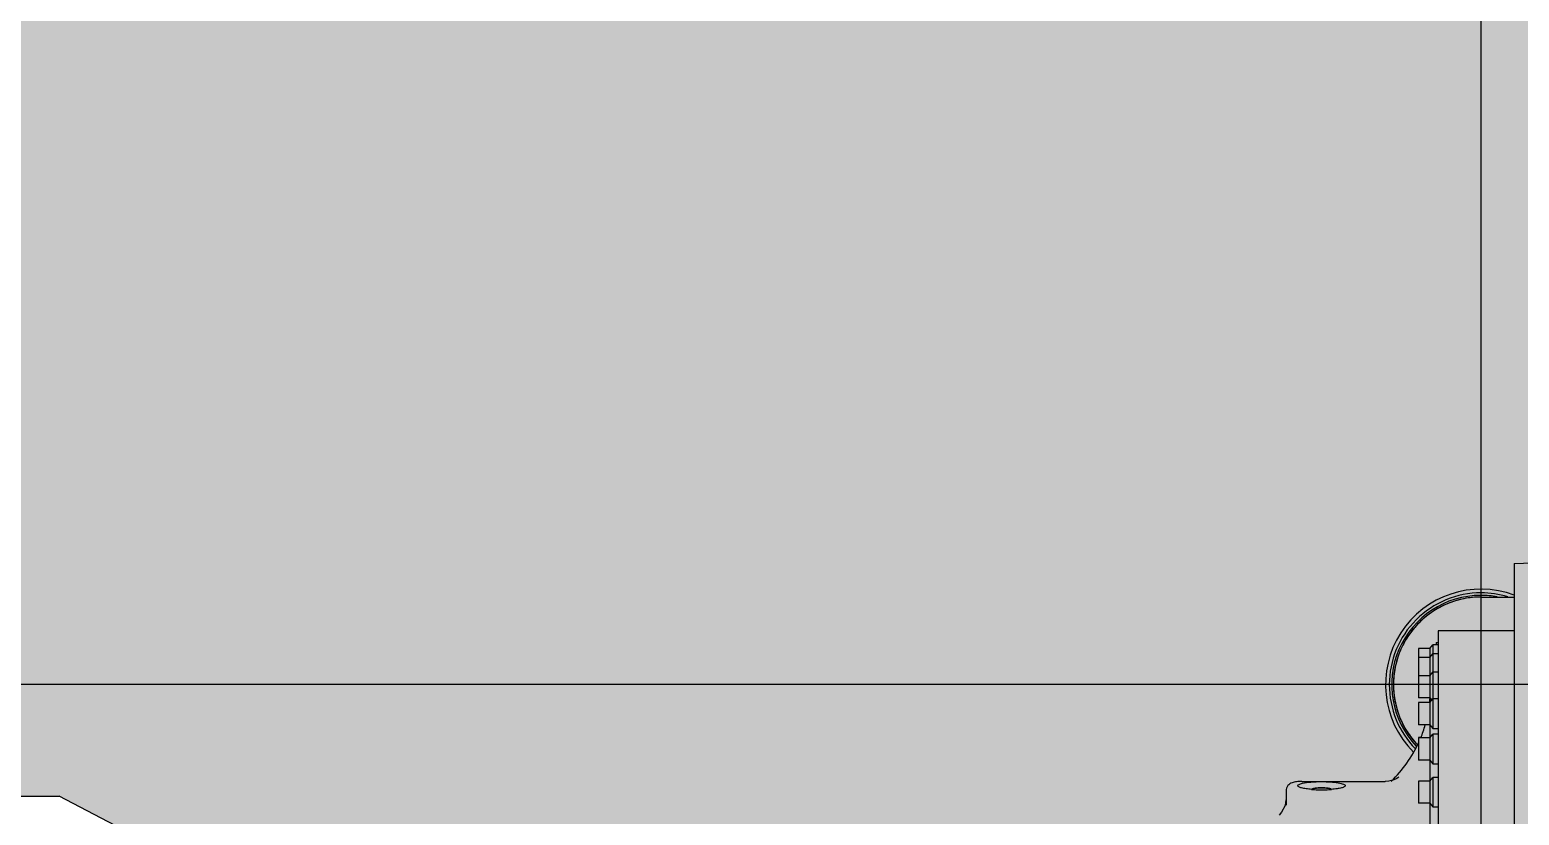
# Model space of a CAD drawing. Extents: x -18489 to 27370, y -8745 to 11880.
# Drawn here: x -16884.8 to -16764.7, y 1634.9 to 1698.2 of the extents above; entities that cross this region are included whole.
import ezdxf

# ---------------------------------------------------------------- set-up
doc = ezdxf.new("R2010")
doc.units = 0
doc.header["$LTSCALE"] = 100
for name, color, linetype in [('188K-SM-03-F10-MECH-EQ-Y2257103$0$0 Xref', 8, 'Continuous'), ('188K-SM-03-F10-MECH-EQ-Y2257103$0$M-EQU-FOUNDATION', 8, 'Continuous'), ('188K-SM-03-F10-MECH-EQ-Y2257103$0$Micron CUP L10 HVAC EQU$0$M-MECH-EQU', 136, 'Continuous'), ('188K-SM-03-F10-MECH-EQ-Y2257103$0$Micron CUP L10 HVAC EQU$0$M-PHASE1 AREA', 252, 'Continuous')]:
    doc.layers.add(name, color=color, linetype=linetype)
pattern_1 = [(50, (4473.52, 709.2), (54.6554, -4.78173), [5.715, -62.865]), (355, (4473.52, 709.2), (-10.57303, 57.31705), [4.572, -50.29218]), (100.45144, (4478.076, 708.8), (44.08237, 52.53533), [4.857, -53.42707]), (46.1842, (4473.52, 724.44), (81.32371, -12.6127), [8.5725, -94.2975]), (96.63556, (4480.3, 723.39), (71.22124, 74.22784), [7.2855, -80.14068]), (351.18415, (4473.52, 724.44), (71.22124, 74.22784), [6.858, -75.43792]), (21, (4481.14, 720.63), (45.48432, -30.67956), [5.715, -62.865]), (326, (4481.14, 720.63), (18.54061, 55.25639), [4.572, -50.292]), (71.45144, (4484.93, 718.07), (64.02493, 24.57683), [4.857, -53.42698]), (37.5, (4473.521, 709.2), (0.926581, 25.366512), [0, -49.6824, 0, -51.054, 0, -50.4825]), (7.5, (4473.52, 709.2), (20.0459, 30.054172), [0, -29.1084, 0, -48.5394, 0, -19.2405]), (327.5, (4456.529, 709.2), (40.677179, -1.718623), [0, -19.05, 0, -59.436, 0, -78.867]), (317.5, (4448.91, 709.2), (44.438754, 7.62795), [0, -24.765, 0, -39.4716, 0, -56.007])]

# ---------------------------------------------------------------- blocks, each defined once
blk = doc.blocks.new('188K-SM-03-F10-MECH-EQ-Y2257103$0$Micron CUP L10 HVAC EQU$0$A$C0c53ceb0')
at = {"layer": '188K-SM-03-F10-MECH-EQ-Y2257103$0$Micron CUP L10 HVAC EQU$0$M-PHASE1 AREA'}
for p, q in [((-6246.39325, 8178.91829), (-6246.39325, 4934.33106)), ((-6219.49758, 7377.49934), (-6139.8827, 7380.27955)), ((-6219.49758, 7377.49283), (-6219.49758, 6056.73369)), ((-6246.39325, 7356.78176), (-6246.39325, 7351.78702)), ((-6246.3542, 7350.43854), (-6219.49758, 7350.43854)), ((-6246.3433, 7351.787), (-6246.33983, 7356.78174)), ((-6282.49941, 7313.68516), (-6280.9009, 7313.68516)), ((-6282.49941, 7313.68516), (-6282.49941, 7311.97036)), ((-6219.49758, 7323.20014), (-6280.9009, 7323.20014)), ((-6280.9009, 7323.20014), (-6280.9009, 6111.62646)), ((-6287.62481, 7309.03436), (-6296.75919, 7309.03436)), ((-6296.75919, 7309.03436), (-6296.75919, 7269.19398)), ((-6287.62481, 7309.01437), (-6296.75919, 7309.01437)), ((-6287.62481, 7301.66615), (-6296.75919, 7301.66615)), ((-6287.62481, 7309.03436), (-6285.12272, 7311.97874)), ((-6287.62481, 7309.01437), (-6285.11286, 7311.97036)), ((-6287.62481, 7309.03436), (-6287.62481, 7269.19398)), ((-6287.62481, 7301.66615), (-6285.11286, 7304.62214)), ((-6282.49941, 7311.99035), (-6285.11286, 7311.99035)), ((-6285.11286, 7311.99035), (-6285.11286, 7304.62425)), ((-6280.9009, 7311.97036), (-6285.11286, 7311.97036)), ((-6280.9009, 7304.62214), (-6285.11286, 7304.62214)), ((-6285.11286, 7304.62214), (-6285.11286, 7244.60159)), ((-6287.62481, 7287.08213), (-6285.11286, 7290.03812)), ((-6280.9009, 7290.03812), (-6285.11286, 7290.03812)), ((-3683.5878, 7279.86279), (-8809.19869, 7279.86279)), ((-6287.62481, 7287.08213), (-6296.75919, 7287.08213)), ((-6287.62481, 7269.19398), (-6296.75919, 7269.19398)), ((-6287.62481, 7265.58217), (-6296.75919, 7265.58217)), ((-6296.75919, 7265.58217), (-6296.75919, 7247.55758)), ((-6287.62481, 7265.44573), (-6296.75919, 7265.44573)), ((-6287.62481, 7269.19398), (-6286.03221, 7267.31986)), ((-6287.62481, 7265.44573), (-6285.11286, 7268.40172)), ((-6287.62481, 7265.44573), (-6287.62481, 7247.55758)), ((-6287.24421, 7265.44573), (-6287.24421, 7268.7461)), ((-6280.9009, 7268.40172), (-6285.11286, 7268.40172)), ((-6287.62481, 7247.55758), (-6296.75919, 7247.55758)), ((-6287.62481, 7247.55758), (-6285.11286, 7244.60159)), ((-6287.24421, 7237.02908), (-6287.24421, 7247.1097)), ((-6285.11286, 7244.60159), (-6280.9009, 7244.60159)), ((-6294.94571, 7237.20153), (-6296.75919, 7237.20153)), ((-6296.75919, 7237.20153), (-6296.75919, 7219.14093)), ((-6287.62481, 7237.02908), (-6296.75919, 7237.02908)), ((-6287.62481, 7237.02908), (-6285.11286, 7239.98507)), ((-6287.62481, 7237.02908), (-6287.62481, 7219.14093)), ((-6280.9009, 7239.98507), (-6285.11286, 7239.98507)), ((-6285.11286, 7239.98507), (-6285.11286, 7216.18494)), ((-6287.62481, 7219.14093), (-6296.75919, 7219.14093)), ((-6287.62481, 7219.14093), (-6285.11286, 7216.18494)), ((-6287.24421, 7202.18958), (-6287.24421, 7218.69305)), ((-6312.61945, 7205.48318), (-6313.4138, 7204.89599)), ((-6312.57029, 7205.52285), (-6312.61945, 7205.48318)), ((-6285.11286, 7216.18494), (-6280.9009, 7216.18494)), ((-6403.45379, 7194.38439), (-6403.45379, 7182.66843)), ((-6390.76716, 7201.82921), (-6323.60642, 7201.82921)), ((-6323.22568, 7201.83305), (-6323.60536, 7201.8292)), ((-6320.68881, 7202.05758), (-6323.22568, 7201.83305)), ((-6318.49304, 7202.54157), (-6320.68881, 7202.05758)), ((-6316.56284, 7203.21001), (-6318.49304, 7202.54157)), ((-6314.84786, 7204.02292), (-6316.56284, 7203.21001)), ((-6313.4138, 7204.89599), (-6314.84786, 7204.02292)), ((-6287.62481, 7202.18958), (-6296.75919, 7202.18958)), ((-6296.75919, 7202.18958), (-6296.75919, 7184.30143)), ((-6287.62481, 7202.18958), (-6285.11286, 7205.14557)), ((-6287.62481, 7202.18958), (-6287.62481, 7184.30143)), ((-6280.9009, 7205.14557), (-6285.11286, 7205.14557)), ((-6285.11286, 7205.14557), (-6285.11286, 7181.34544)), ((-6404.37285, 7182.43258), (-6407.07477, 7177.10754)), ((-6403.6651, 7186.93267), (-6404.37285, 7182.43258)), ((-6287.62481, 7184.30143), (-6296.75919, 7184.30143)), ((-6287.62481, 7184.30143), (-6285.11286, 7181.34544)), ((-6287.24421, 7161.36542), (-6287.24421, 7183.85355)), ((-6285.11286, 7181.34544), (-6280.9009, 7181.34544)), ((-6407.07477, 7177.10754), (-6409.13067, 7174.71595))]:
    blk.add_line(p, q, dxfattribs=at)
for centre, radius, start, end in [((-6246.39325, 7279.86279), 76.91897, 69.52357114, 224.94230081), ((-6246.39325, 7279.86279), 71.92423, 90, 223.52705063), ((-6246.39325, 7279.86279), 70.57575, 89.96834303, 223.20917748), ((-6246.39325, 7279.86279), 71.92423, 79.42711874, 89.96021126), ((-6246.45448, 7279.45379), 74.33094, 72.9541782, 89.91322984), ((-6388.7373, 7275.61199), 101.49308, 354.25743841, 356.36731486), ((-6388.7373, 7275.61199), 101.49308, 337.61625142, 343.88222477), ((-6388.7373, 7275.61199), 101.49308, 313.62032441, 335.4410261), ((-6376.04276, 7280.82434), 85.66994, 265.39759368, 266.08199102), ((-6375.65756, 7286.43533), 91.29414, 266.0814244, 266.77616324), ((-6374.92383, 7301.56625), 106.44244, 266.83986747, 270.00648948), ((-6374.90886, 7157.53758), 38.97271, 87.7291923, 92.2708077), ((-6374.8281, 7299.17605), 104.05227, 269.95713091, 273.19651214), ((-6374.16017, 7286.43533), 91.29414, 273.22383676, 273.9185756), ((-6373.77497, 7280.82434), 85.66994, 273.91800898, 274.60240632)]:
    blk.add_arc(centre, radius, start, end, dxfattribs=at)
for points, knots in [([(-6246.39325, 7353.78472), (-6255.99058, 7353.78531), (-6275.42741, 7349.94586), (-6300.01875, 7333.49419), (-6316.47439, 7308.90228), (-6320.3155, 7289.46276), (-6320.31538, 7279.86279)], [0, 0, 0, 0, 0.249558444, 0.4999652231, 0.7503730049, 1, 1, 1, 1]), ([(-6246.3542, 7350.43854), (-6250.9663, 7350.43854), (-6260.21604, 7349.52884), (-6273.53782, 7345.48756), (-6285.82094, 7338.92459), (-6296.58632, 7330.0916), (-6305.4219, 7319.32822), (-6311.98716, 7307.04637), (-6316.03077, 7293.72502), (-6316.94083, 7284.47509), (-6316.94083, 7279.86279)], [0, 0, 0, 0, 0.1249993722, 0.2499985234, 0.3749973264, 0.4999979678, 0.6249973853, 0.7499979451, 0.874995117, 1, 1, 1, 1]), ([(-6320.31323, 7279.86281), (-6320.20548, 7270.24723), (-6316.60886, 7251.18441), (-6305.87826, 7235.02162), (-6299.43896, 7228.38013)], [0, 0, 0, 0, 0.5096879957, 1, 1, 1, 1]), ([(-6316.94083, 7279.86279), (-6316.94083, 7275.43708), (-6316.10351, 7266.56346), (-6312.37778, 7253.74101), (-6306.31979, 7241.84175), (-6300.85802, 7234.79835), (-6297.82975, 7231.57117)], [0, 0, 0, 0, 0.2500080008, 0.500001836, 0.7500030796, 1, 1, 1, 1]), ([(-6390.76716, 7201.82921), (-6392.20832, 7201.82921), (-6394.8843, 7201.69505), (-6398.8837, 7201.02188), (-6402.4444, 7198.72837), (-6403.45379, 7195.83199), (-6403.45379, 7194.38439)], [0, 0, 0, 0, 0.2633631369, 0.4893812112, 0.7354600137, 1, 1, 1, 1]), ([(-6393.93882, 7198.42833), (-6393.93882, 7198.88897), (-6393.01409, 7199.50505), (-6391.77273, 7199.9828), (-6390.83065, 7200.24495), (-6390.3051, 7200.37051)], [0, 0, 0, 0, 0.3257547543, 0.617885614, 1, 1, 1, 1]), ([(-6382.91698, 7195.43064), (-6384.42724, 7195.55232), (-6387.12813, 7195.84731), (-6390.22835, 7196.40946), (-6392.15832, 7197.01181), (-6393.20607, 7197.46048), (-6393.93882, 7198.02832), (-6393.93882, 7198.42833)], [0, 0, 0, 0, 0.3878170284, 0.6936971747, 0.809096653, 0.8976143683, 1, 1, 1, 1]), ([(-6390.3051, 7200.37051), (-6388.09137, 7200.89941), (-6382.94911, 7201.52964), (-6377.79399, 7201.73284), (-6374.91178, 7201.73284)], [0, 0, 0, 0, 0.4412420888, 1, 1, 1, 1]), ([(-6374.90886, 7196.68173), (-6375.14533, 7196.67749), (-6375.4999, 7196.67096), (-6375.97317, 7196.66292), (-6376.26792, 7196.65649), (-6376.50609, 7196.65456), (-6376.73562, 7196.64086), (-6377.02364, 7196.62525), (-6377.31126, 7196.60909), (-6377.54143, 7196.59627), (-6377.7141, 7196.58665), (-6377.8578, 7196.57859), (-6377.97319, 7196.57227), (-6378.04434, 7196.56801), (-6378.10348, 7196.56531), (-6378.15451, 7196.56001), (-6378.24522, 7196.55118), (-6378.42564, 7196.5332), (-6378.68389, 7196.50768), (-6378.99366, 7196.477), (-6379.22578, 7196.45394), (-6379.38091, 7196.43867), (-6379.45779, 7196.43084), (-6379.52407, 7196.42496), (-6379.56798, 7196.41762), (-6379.61349, 7196.41074), (-6379.66983, 7196.40199), (-6379.76027, 7196.38807), (-6379.91841, 7196.36367), (-6380.14441, 7196.32884), (-6380.37034, 7196.294), (-6380.52857, 7196.26962), (-6380.61887, 7196.25567), (-6380.67558, 7196.247), (-6380.72032, 7196.23996), (-6380.76736, 7196.23329), (-6380.80965, 7196.22232), (-6380.86426, 7196.20978), (-6380.93572, 7196.19285), (-6381.02551, 7196.17175), (-6381.16891, 7196.13795), (-6381.31239, 7196.10417), (-6381.45582, 7196.07038), (-6381.56347, 7196.04505), (-6381.64399, 7196.02603), (-6381.69801, 7196.01337), (-6381.72442, 7196.007), (-6381.74836, 7196.00185), (-6381.75957, 7195.99706), (-6381.77844, 7195.99005), (-6381.80588, 7195.97946), (-6381.85529, 7195.96069), (-6381.91685, 7195.9372), (-6381.9908, 7195.90903), (-6382.08938, 7195.87147), (-6382.18794, 7195.8339), (-6382.28658, 7195.79635), (-6382.34806, 7195.77286), (-6382.39144, 7195.75644), (-6382.41265, 7195.7482), (-6382.42555, 7195.74355), (-6382.43061, 7195.73829), (-6382.43961, 7195.73192), (-6382.45253, 7195.72162), (-6382.46918, 7195.70878), (-6382.48895, 7195.69336), (-6382.51538, 7195.67281), (-6382.56159, 7195.63683), (-6382.62764, 7195.58544), (-6382.70688, 7195.52377), (-6382.75972, 7195.48266), (-6382.78613, 7195.4621)], [0, 0, 0, 0, 0.0625, 0.09375, 0.125, 0.140625, 0.15625, 0.1875, 0.21875, 0.234375, 0.25, 0.265625, 0.2734375, 0.28125, 0.28515625, 0.2890625, 0.296875, 0.3125, 0.34375, 0.375, 0.40625, 0.4140625, 0.421875, 0.4296875, 0.43359375, 0.4375, 0.4453125, 0.453125, 0.46875, 0.5, 0.53125, 0.546875, 0.5546875, 0.5625, 0.56640625, 0.5703125, 0.578125, 0.5859375, 0.59375, 0.609375, 0.625, 0.65625, 0.671875, 0.6875, 0.703125, 0.70703125, 0.7109375, 0.71484375, 0.716796875, 0.71875, 0.7265625, 0.734375, 0.75, 0.765625, 0.78125, 0.8125, 0.828125, 0.84375, 0.8515625, 0.85546875, 0.857421875, 0.859375, 0.86328125, 0.8671875, 0.875, 0.8828125, 0.890625, 0.90625, 0.9375, 0.96875, 1, 1, 1, 1]), ([(-6376.45307, 7196.47969), (-6377.14245, 7196.45234), (-6378.39273, 7196.37), (-6380.06517, 7196.13788), (-6381.14554, 7195.86481), (-6381.77342, 7195.56591), (-6381.83731, 7195.37221)], [0, 0, 0, 0, 0.3705336503, 0.6768039447, 0.8904572333, 1, 1, 1, 1]), ([(-6367.0316, 7195.4621), (-6367.05724, 7195.48226), (-6367.10852, 7195.52256), (-6367.18544, 7195.58303), (-6367.24955, 7195.63341), (-6367.29441, 7195.66868), (-6367.32007, 7195.68884), (-6367.33925, 7195.70395), (-6367.35543, 7195.71654), (-6367.36794, 7195.72663), (-6367.37675, 7195.7329), (-6367.38152, 7195.73801), (-6367.3946, 7195.74276), (-6367.41603, 7195.75114), (-6367.45992, 7195.76786), (-6367.52208, 7195.79177), (-6367.62184, 7195.83001), (-6367.72151, 7195.86825), (-6367.82124, 7195.90649), (-6367.89593, 7195.93518), (-6367.95851, 7195.95905), (-6368.00782, 7195.97823), (-6368.04034, 7195.99002), (-6368.06248, 7195.99992), (-6368.08969, 7196.00605), (-6368.11583, 7196.01232), (-6368.16865, 7196.02479), (-6368.24766, 7196.04353), (-6368.35313, 7196.06849), (-6368.49372, 7196.10178), (-6368.63434, 7196.13506), (-6368.77488, 7196.16836), (-6368.86289, 7196.18914), (-6368.9329, 7196.20582), (-6368.98649, 7196.21819), (-6369.02773, 7196.22895), (-6369.07472, 7196.23569), (-6369.11926, 7196.24276), (-6369.17577, 7196.25148), (-6369.26573, 7196.26549), (-6369.42336, 7196.28998), (-6369.64847, 7196.32499), (-6369.87351, 7196.36001), (-6370.05377, 7196.38797), (-6370.15469, 7196.40381), (-6370.22273, 7196.41419), (-6370.26629, 7196.42155), (-6370.33383, 7196.42759), (-6370.41181, 7196.43558), (-6370.51687, 7196.44597), (-6370.64782, 7196.45905), (-6370.85755, 7196.47993), (-6371.1196, 7196.50606), (-6371.38182, 7196.53212), (-6371.56511, 7196.55049), (-6371.6571, 7196.5595), (-6371.70911, 7196.56493), (-6371.76676, 7196.56755), (-6371.8369, 7196.5718), (-6371.95019, 7196.57805), (-6372.14796, 7196.58924), (-6372.4307, 7196.60512), (-6372.71349, 7196.62096), (-6372.93945, 7196.6338), (-6373.10972, 7196.64297), (-6373.24902, 7196.65205), (-6373.37114, 7196.65344), (-6373.4914, 7196.65585), (-6373.64236, 7196.65851), (-6373.88354, 7196.66297), (-6374.30576, 7196.67068), (-6374.66762, 7196.67732), (-6374.90886, 7196.68173)], [0, 0, 0, 0, 0.03125, 0.0625, 0.09375, 0.109375, 0.1171875, 0.125, 0.1328125, 0.13671875, 0.140625, 0.142578125, 0.14453125, 0.1484375, 0.15625, 0.171875, 0.1875, 0.21875, 0.234375, 0.25, 0.265625, 0.2734375, 0.28125, 0.28515625, 0.2890625, 0.29296875, 0.296875, 0.3125, 0.328125, 0.34375, 0.375, 0.390625, 0.40625, 0.4140625, 0.421875, 0.4296875, 0.43359375, 0.4375, 0.4453125, 0.453125, 0.46875, 0.5, 0.53125, 0.546875, 0.5625, 0.56640625, 0.5703125, 0.578125, 0.5859375, 0.59375, 0.609375, 0.625, 0.65625, 0.6875, 0.703125, 0.7109375, 0.71484375, 0.71875, 0.7265625, 0.734375, 0.75, 0.78125, 0.8125, 0.828125, 0.84375, 0.859375, 0.8671875, 0.875, 0.890625, 0.90625, 0.9375, 1, 1, 1, 1]), ([(-6374.90595, 7201.73284), (-6372.47704, 7201.73284), (-6367.977, 7201.58793), (-6362.68905, 7201.03141), (-6359.26242, 7200.35072), (-6357.49783, 7199.79317), (-6356.34598, 7199.26797), (-6355.87891, 7198.67527), (-6355.87891, 7198.42833)], [0, 0, 0, 0, 0.368842991, 0.6833220952, 0.8057743514, 0.8993439764, 0.9625010262, 1, 1, 1, 1]), ([(-6368.65651, 7195.8277), (-6369.2743, 7196.05101), (-6370.85487, 7196.31675), (-6372.43463, 7196.44279), (-6373.36466, 7196.47969)], [0, 0, 0, 0, 0.413755808, 1, 1, 1, 1]), ([(-6367.98041, 7195.37221), (-6368.01316, 7195.47147), (-6368.2436, 7195.66585), (-6368.49454, 7195.76916), (-6368.65651, 7195.8277)], [0, 0, 0, 0, 0.3776700724, 1, 1, 1, 1]), ([(-6355.87891, 7198.42833), (-6355.87891, 7198.02832), (-6356.61165, 7197.46048), (-6357.65941, 7197.01181), (-6359.58938, 7196.40946), (-6362.6896, 7195.84731), (-6365.39048, 7195.55232), (-6366.90075, 7195.43064)], [0, 0, 0, 0, 0.1023856317, 0.190903347, 0.3063028253, 0.6121829716, 1, 1, 1, 1])]:
    blk.add_open_spline(points, degree=3, knots=knots, dxfattribs=at)
blk.add_wipeout([(-7038.0419, 6321.3214), (-7554.40914, 6321.3214), (-7554.40914, 6060.60035), (-7960.39812, 6060.60035), (-7960.39812, 6321.3214), (-8476.76535, 6321.3214), (-8476.76535, 7113.5074), (-8268.57132, 7113.5074), (-8122.15935, 7190.01095), (-7960.39812, 7190.01095), (-7960.39812, 7374.22845), (-7554.40914, 7374.22845), (-7554.40914, 7190.01095), (-7413.8726, 7190.01095), (-7392.6479, 7190.01095), (-7246.23594, 7113.5074), (-7038.0419, 7113.5074), (-7038.0419, 6970.30655), (-7021.29485, 6964.69016), (-7021.29485, 7034.59329), (-6989.57697, 7034.59329), (-6989.57697, 6400.23551), (-7021.29485, 6400.23551), (-7021.29485, 6470.13864), (-7038.0419, 6464.52225)]).dxf.layer = '188K-SM-03-F10-MECH-EQ-Y2257103$0$Micron CUP L10 HVAC EQU$0$M-PHASE1 AREA'
for p in [(-7554.40914, 7190.01095), (-7216.61362, 7098.02907)]:
    blk.add_line(p, (-7392.6479, 7190.01095), dxfattribs=at)
blk = doc.blocks.new('188K-SM-03-F10-MECH-EQ-Y2257103$0$Micron CUP L10 HVAC EQU')
at = {"layer": '188K-SM-03-F10-MECH-EQ-Y2257103$0$Micron CUP L10 HVAC EQU$0$M-MECH-EQU'}
blk.add_blockref('188K-SM-03-F10-MECH-EQ-Y2257103$0$Micron CUP L10 HVAC EQU$0$A$C0c53ceb0', (-206166.7, 2082.2), dxfattribs=at)
blk = doc.blocks.new('188K-SM-03-F10-MECH-EQ-Y2257103')
at = {"layer": '188K-SM-03-F10-MECH-EQ-Y2257103$0$M-EQU-FOUNDATION'}
h = blk.add_hatch(dxfattribs=at)
h.set_pattern_fill('AR-CONC', color=256, scale=0.3)
h.set_pattern_definition(pattern_1)
h.paths.add_polyline_path([(-17043.15, 4192.46), (-16393.15, 4192.46), (-16393.15, 1372.46), (-17043.15, 1372.46)], flags=16)
h.paths.add_polyline_path([(-17048.15, 4197.46), (-16388.15, 4197.46), (-16388.15, 1367.46), (-17048.15, 1367.46)])
h = blk.add_hatch(dxfattribs=at)
h.set_pattern_fill('AR-CONC', color=256, scale=0.3)
h.set_pattern_definition(pattern_1)
h.paths.add_polyline_path([(-17033.15, 4182.46), (-16403.15, 4182.46), (-16403.15, 1382.46), (-17033.15, 1382.46)])
at = {"layer": '188K-SM-03-F10-MECH-EQ-Y2257103$0$0 Xref', "xscale": 0.1, "yscale": 0.1, "zscale": 0.1}
blk.add_blockref('188K-SM-03-F10-MECH-EQ-Y2257103$0$Micron CUP L10 HVAC EQU', (4473.52, 709.2), dxfattribs=at)

msp = doc.modelspace()

# ---------------------------------------------------------------- block references
msp.add_blockref('188K-SM-03-F10-MECH-EQ-Y2257103', (0, 0))

doc.saveas('drawing.dxf')
